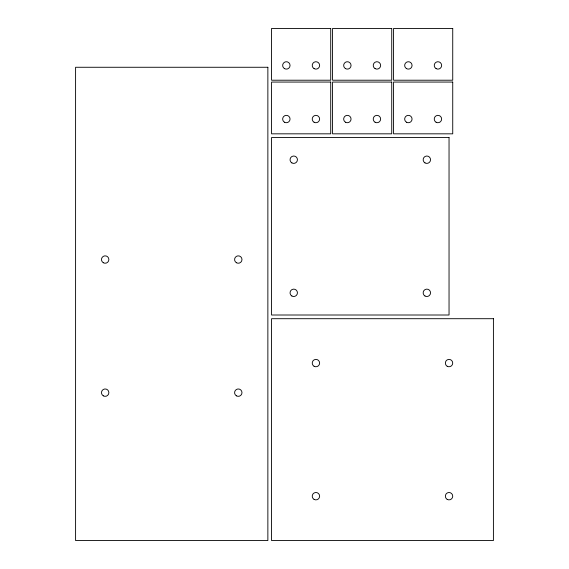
<?xml version="1.0" encoding="UTF-8"?>
<svg xmlns="http://www.w3.org/2000/svg" width="569" height="569" viewBox="0 0 569 569"><rect width="100%" height="100%" fill="white"/><g stroke="black" fill="none" stroke-linecap="round" stroke-linejoin="round"><path stroke-width="0.85" d="M330.717 28.45L271.562 28.45L271.562 80.215L330.717 80.215L330.717 28.45M391.728 28.45L332.566 28.45L332.566 80.215L391.728 80.215L391.728 28.45M452.732 28.45L393.577 28.45L393.577 80.215L452.732 80.215L452.732 28.45M267.864 67.27L75.592 67.27L75.592 540.55L267.864 540.55L267.864 67.27M330.717 82.064L271.562 82.064L271.562 133.829L330.717 133.829L330.717 82.064M391.728 82.064L332.566 82.064L332.566 133.829L391.728 133.829L391.728 82.064M452.732 82.064L393.577 82.064L393.577 133.829L452.732 133.829L452.732 82.064M449.041 137.527L271.562 137.527L271.562 315.006L449.041 315.006L449.041 137.527M493.408 318.704L271.562 318.704L271.562 540.55L493.408 540.55L493.408 318.704M425.007 162.912A3.699 3.699 0 0 0 430.548 159.711A3.699 3.699 0 0 0 425.007 156.511A3.699 3.699 0 0 0 425.007 162.912M291.897 162.912A3.699 3.699 0 0 0 297.438 159.711A3.699 3.699 0 0 0 291.897 156.511A3.699 3.699 0 0 0 291.897 162.912M425.007 296.022A3.699 3.699 0 0 0 430.548 292.822A3.699 3.699 0 0 0 425.007 289.614A3.699 3.699 0 0 0 425.007 296.022M291.897 296.022A3.699 3.699 0 0 0 297.438 292.822A3.699 3.699 0 0 0 291.897 289.614A3.699 3.699 0 0 0 291.897 296.022M314.081 499.383A3.699 3.699 0 0 0 319.629 496.182A3.699 3.699 0 0 0 314.081 492.982A3.699 3.699 0 0 0 314.081 499.383M447.191 499.383A3.699 3.699 0 0 0 452.732 496.182A3.699 3.699 0 0 0 447.191 492.982A3.699 3.699 0 0 0 447.191 499.383M314.081 366.272A3.699 3.699 0 0 0 319.629 363.072A3.699 3.699 0 0 0 314.081 359.871A3.699 3.699 0 0 0 314.081 366.272M447.191 366.272A3.699 3.699 0 0 0 452.732 363.072A3.699 3.699 0 0 0 447.191 359.871A3.699 3.699 0 0 0 447.191 366.272M436.096 122.243A3.699 3.699 0 0 0 441.644 119.035A3.699 3.699 0 0 0 436.096 115.834A3.699 3.699 0 0 0 436.096 122.243M436.096 68.629A3.699 3.699 0 0 0 441.644 65.428A3.699 3.699 0 0 0 436.096 62.22A3.699 3.699 0 0 0 436.096 68.629M406.515 122.243A3.699 3.699 0 0 0 412.063 119.035A3.699 3.699 0 0 0 406.515 115.834A3.699 3.699 0 0 0 406.515 122.243M406.515 68.629A3.699 3.699 0 0 0 412.063 65.428A3.699 3.699 0 0 0 406.515 62.22A3.699 3.699 0 0 0 406.515 68.629M345.511 68.629A3.699 3.699 0 0 0 351.052 65.428A3.699 3.699 0 0 0 345.511 62.22A3.699 3.699 0 0 0 345.511 68.629M345.511 122.243A3.699 3.699 0 0 0 351.052 119.035A3.699 3.699 0 0 0 345.511 115.834A3.699 3.699 0 0 0 345.511 122.243M375.085 68.629A3.699 3.699 0 0 0 380.633 65.428A3.699 3.699 0 0 0 375.085 62.22A3.699 3.699 0 0 0 375.085 68.629M375.085 122.243A3.699 3.699 0 0 0 380.633 119.035A3.699 3.699 0 0 0 375.085 115.834A3.699 3.699 0 0 0 375.085 122.243M314.081 122.243A3.699 3.699 0 0 0 319.629 119.035A3.699 3.699 0 0 0 314.081 115.834A3.699 3.699 0 0 0 314.081 122.243M314.081 68.629A3.699 3.699 0 0 0 319.629 65.428A3.699 3.699 0 0 0 314.081 62.22A3.699 3.699 0 0 0 314.081 68.629M284.5 122.243A3.699 3.699 0 0 0 290.048 119.035A3.699 3.699 0 0 0 284.5 115.834A3.699 3.699 0 0 0 284.5 122.243M284.5 68.629A3.699 3.699 0 0 0 290.048 65.428A3.699 3.699 0 0 0 284.5 62.22A3.699 3.699 0 0 0 284.5 68.629M236.434 262.743A3.699 3.699 0 0 0 241.981 259.542A3.699 3.699 0 0 0 236.434 256.342A3.699 3.699 0 0 0 236.434 262.743M103.323 262.743A3.699 3.699 0 0 0 108.871 259.542A3.699 3.699 0 0 0 103.323 256.342A3.699 3.699 0 0 0 103.323 262.743M236.434 395.853A3.699 3.699 0 0 0 241.981 392.653A3.699 3.699 0 0 0 236.434 389.452A3.699 3.699 0 0 0 236.434 395.853M103.323 395.853A3.699 3.699 0 0 0 108.871 392.653A3.699 3.699 0 0 0 103.323 389.452A3.699 3.699 0 0 0 103.323 395.853"/></g></svg>
